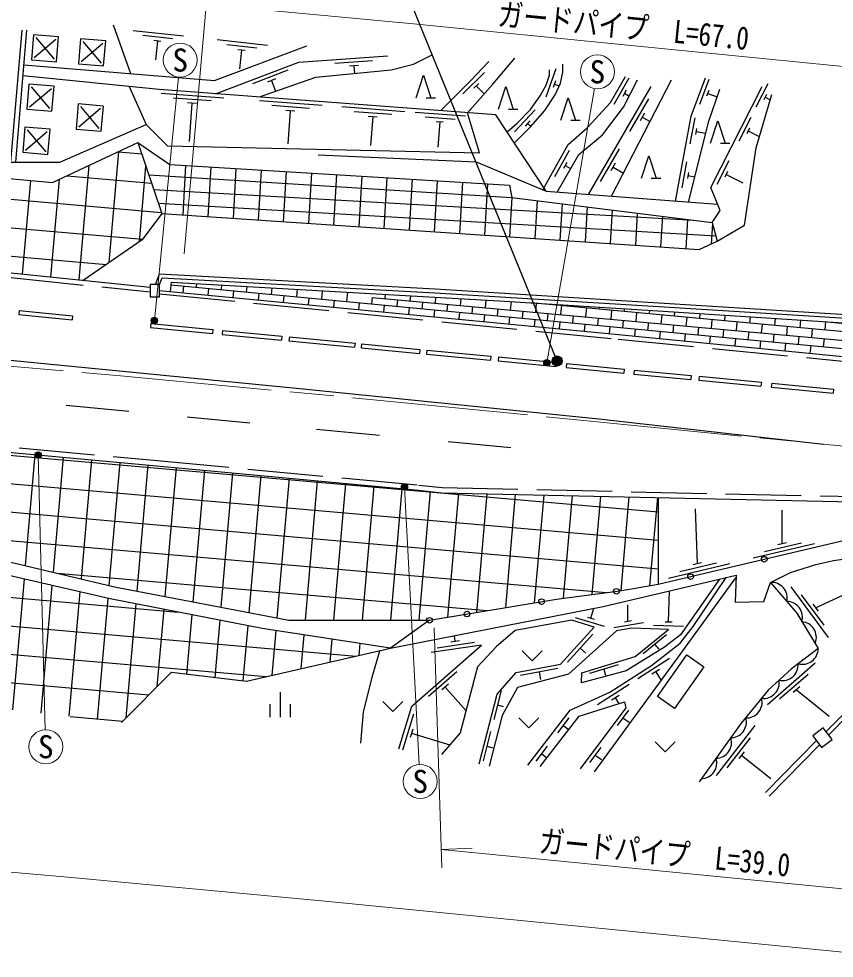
# Model space of a CAD drawing. Units: millimetres at full size, sheet at 1:1000; details may follow other scales. Extents: x 40000 to 680000, y 20000 to 380000.
# Drawn here: x 389472 to 454182, y 244507 to 319096 of the extents above; entities that cross this region are included whole.
import ezdxf
from ezdxf.enums import TextEntityAlignment as Align

# ---------------------------------------------------------------- set-up
doc = ezdxf.new("R2010")
doc.units = ezdxf.units.MM
doc.header["$LTSCALE"] = 1000
doc.linetypes.add('CHAIN', pattern=[18.5, 12, -1.5, 3.5, -1.5])
doc.linetypes.add('DASHED', pattern=[7.5, 6, -1.5])
for name, color, linetype, lineweight in [('M-BGD', 7, 'Continuous', 25), ('M-BMK', 2, 'CHAIN', 13), ('M-STR-HTXT', 7, 'Continuous', 13), ('M-STR-STRC', 7, 'Continuous', 25)]:
    doc.layers.add(name, color=color, linetype=linetype, lineweight=lineweight)
doc.styles.add('ＭＳ ゴシック', font='')
doc.styles.get('ＭＳ ゴシック').set_extended_font_data('MS Gothic')
pattern_1 = [(85, (0, -0), (-2241.438, 196.1), []), (175, (0, -0), (-196.1, -2241.438), [])]

msp = doc.modelspace()

# ---------------------------------------------------------------- hatches: boundary and pattern name
at = {"layer": 'M-BGD'}
h = msp.add_hatch(dxfattribs=at)
h.set_pattern_fill('USER', color=256, style=0, pattern_type=2)
h.set_pattern_definition(pattern_1)
h.paths.add_polyline_path([(399264, 301553), (400812, 303627), (398929, 309265), (392142, 306085), (389023, 306377), (388196, 299312), (388612, 299312), (388612, 298941), (394589, 298327)])
h = msp.add_hatch(dxfattribs=at)
h.set_pattern_fill('USER', color=256, style=0, pattern_type=2)
h.set_pattern_definition(pattern_1)
h.paths.add_polyline_path([(410912, 271355), (422067, 271338), (432142, 273016), (437165, 273675), (440214, 274193), (440210, 281085), (423046, 281462), (421171, 281662), (400131, 283637), (374524, 285971), (348604, 288363), (312271, 291724), (312178, 290991), (311790, 287948), (319621, 281718), (320403, 281096), (350068, 282324), (370806, 280247), (397073, 274006)])
h = msp.add_hatch(dxfattribs=at)
h.set_pattern_fill('USER', color=256, style=0, pattern_type=2)
h.set_pattern_definition(pattern_1)
h.paths.add_polyline_path([(418973, 269114), (408773, 270684), (396722, 273041), (387983, 275063), (370509, 278908), (349335, 280877), (322194, 279941), (322216, 279287), (339721, 271718), (350040, 273002), (371455, 270680), (388848, 264259), (397626, 263224), (401586, 267208), (407546, 266510)])
at = {"layer": 'M-STR-STRC'}
for points in [[(400449, 295263, -1), (400010, 295024, -1)], [(431595, 291912, -1), (431156, 291673, -1)], [(431864, 291708, -1), (432539, 292138, -0.41421), (432416, 291586, -0.41421)], [(391228, 284588, -1), (390789, 284349, -1)], [(420300, 282038, -1), (419861, 281798, -1)]]:
    msp.add_hatch(color=256, dxfattribs=at).paths.add_polyline_path(points)

# ---------------------------------------------------------------- linework, layer by layer
at = {"layer": 'M-BGD'}
for p, q in [((396953, 318620), (398345, 314744)), ((389701, 318190), (388816, 307714)), ((390095, 318189), (389210, 307713)), ((402532, 317710), (398556, 318143)), ((401704, 317498), (399318, 317758)), ((390690, 316016), (392417, 317477)), ((390823, 317610), (392284, 315883)), ((394425, 315704), (396152, 317166)), ((394558, 317299), (396020, 315572)), ((400757, 317300), (400201, 317360)), ((400479, 317330), (400316, 315839)), ((409198, 316983), (405222, 317416)), ((408371, 316771), (405985, 317031)), ((407424, 316573), (406867, 316633)), ((407145, 316603), (406983, 315112)), ((417547, 315769), (414554, 315558)), ((410822, 315005), (408017, 313942)), ((416421, 315389), (415722, 315340)), ((416072, 315364), (416114, 314766)), ((426417, 314833), (424717, 313138)), ((432079, 315131), (431303, 312860)), ((409853, 314317), (409199, 314069)), ((409526, 314193), (409850, 313338)), ((432066, 314164), (431885, 313634)), ((436520, 305012), (441258, 314239)), ((437881, 314370), (436683, 312291)), ((444228, 314265), (443497, 312297)), ((390328, 312103), (392055, 313565)), ((390460, 313697), (391922, 311970)), ((425977, 313971), (425581, 313576)), ((425779, 313773), (426409, 313141)), ((431975, 313899), (432362, 313767)), ((434673, 305153), (439661, 313709)), ((437682, 313423), (437402, 312938)), ((444229, 313406), (444059, 312947)), ((448912, 313942), (447963, 312069)), ((405752, 312797), (400766, 313173)), ((404733, 312573), (401741, 312799)), ((413557, 312209), (408572, 312585)), ((421793, 312825), (422546, 312825)), ((437542, 313181), (437916, 312965)), ((439446, 312744), (437935, 310152)), ((444144, 313177), (444894, 312898)), ((448816, 313088), (448594, 312651)), ((448705, 312870), (449106, 312666)), ((394241, 310526), (395968, 311988)), ((394373, 312120), (395835, 310393)), ((403563, 312361), (402865, 312413)), ((403214, 312387), (402985, 309351)), ((412538, 311985), (409546, 312210)), ((411368, 311772), (410670, 311825)), ((411019, 311798), (410821, 309174)), ((420096, 311715), (415110, 312092)), ((428335, 311928), (429088, 311928)), ((430447, 311866), (428804, 310116)), ((419077, 311492), (416085, 311717)), ((417907, 311279), (417209, 311332)), ((417558, 311305), (417386, 309026)), ((424923, 311351), (420935, 311652)), ((424103, 311112), (421710, 311293)), ((439126, 311599), (438773, 310995)), ((438950, 311297), (439564, 310939)), ((443115, 311242), (442735, 309176)), ((447555, 311265), (446606, 309392)), ((423163, 310882), (422605, 310925)), ((422884, 310904), (422733, 308905)), ((430036, 310990), (429652, 310582)), ((429844, 310786), (430102, 310543)), ((433272, 311034), (434025, 311034)), ((443264, 310396), (443176, 309914)), ((447459, 310411), (447237, 309974)), ((390010, 308677), (391737, 310138)), ((390143, 310271), (391605, 308544)), ((443220, 310155), (443995, 310012)), ((447348, 310193), (448240, 309741)), ((445148, 309223), (445901, 309223)), ((433143, 308649), (431982, 306548)), ((437128, 308769), (435618, 306177)), ((402714, 307450), (402483, 303515)), ((404711, 307329), (404478, 303382)), ((432960, 307698), (432689, 307208)), ((432825, 307453), (433264, 307211)), ((436808, 307624), (436456, 307019)), ((436632, 307322), (437459, 306840)), ((442469, 307730), (442088, 305665)), ((445808, 307817), (444858, 305944)), ((399785, 306702), (428605, 304906)), ((406707, 307208), (406474, 303248)), ((408703, 307087), (408470, 303115)), ((410700, 306965), (410465, 302982)), ((412696, 306844), (412461, 302848)), ((414692, 306723), (414457, 302715)), ((416689, 306602), (416452, 302582)), ((442618, 306884), (442529, 306402)), ((442574, 306643), (443126, 306541)), ((445711, 306964), (445490, 306527)), ((445600, 306745), (446938, 306067)), ((418685, 306481), (418448, 302448)), ((420681, 306360), (420443, 302315)), ((422678, 306239), (422439, 302182)), ((424674, 306118), (424435, 302048)), ((426670, 305997), (426430, 301915)), ((439669, 306430), (440421, 306430)), ((400170, 305550), (443047, 303102)), ((400535, 304457), (444778, 301855)), ((428610, 304906), (428426, 301782)), ((430598, 304657), (430421, 301648)), ((432587, 304409), (432417, 301515)), ((434576, 304160), (434413, 301382)), ((436565, 303912), (436408, 301248)), ((438554, 303663), (438404, 301115)), ((440543, 303414), (440400, 300981)), ((442531, 303166), (442395, 300848)), ((444515, 302821), (444420, 301213)), ((388612, 298941), (399902, 297782)), ((401567, 298197), (401493, 297431)), ((402541, 297881), (402489, 297336)), ((403565, 298082), (403536, 297786)), ((404532, 297691), (404480, 297145)), ((405563, 297968), (405527, 297596)), ((407561, 297853), (407518, 297406)), ((409559, 297739), (409509, 297217)), ((411557, 297624), (411500, 297027)), ((406523, 297501), (406471, 296954)), ((408514, 297311), (408462, 296763)), ((410505, 297122), (410452, 296572)), ((412496, 296932), (412443, 296381)), ((413555, 297509), (413491, 296837)), ((415553, 297395), (415482, 296647)), ((417522, 296970), (417473, 296458)), ((418551, 297223), (418518, 296880)), ((420549, 297108), (420510, 296698)), ((422547, 296993), (422502, 296517)), ((424545, 296879), (424493, 296336)), ((414487, 296742), (414434, 296190)), ((416478, 296552), (416425, 296000)), ((418469, 296363), (418416, 295809)), ((419514, 296789), (419464, 296268)), ((420460, 296173), (420407, 295618)), ((421506, 296608), (421455, 296078)), ((423497, 296426), (423446, 295888)), ((425489, 296245), (425437, 295699)), ((426543, 296764), (426485, 296154)), ((428541, 296644), (428477, 295973)), ((430537, 296505), (430469, 295792)), ((431536, 296454), (431532, 296412)), ((432528, 296319), (432460, 295610)), ((433533, 296327), (433524, 296226)), ((434519, 296133), (434452, 295429)), ((435530, 296200), (435515, 296040)), ((389505, 295923), (389473, 295605)), ((389473, 295605), (393708, 295183)), ((389505, 295923), (393740, 295502)), ((393740, 295502), (393708, 295183)), ((422451, 295983), (422398, 295427)), ((424442, 295793), (424388, 295236)), ((426433, 295604), (426379, 295045)), ((427481, 296064), (427428, 295509)), ((428424, 295414), (428370, 294854)), ((429473, 295882), (429419, 295319)), ((431465, 295701), (431410, 295129)), ((433456, 295520), (433401, 294940)), ((436511, 295947), (436444, 295248)), ((437527, 296074), (437506, 295854)), ((438502, 295761), (438436, 295066)), ((439524, 295947), (439498, 295668)), ((440493, 295575), (440428, 294885)), ((441521, 295820), (441489, 295482)), ((442485, 295389), (442419, 294703)), ((443518, 295692), (443480, 295296)), ((445515, 295565), (445472, 295110)), ((447509, 295437), (447461, 294926)), ((399959, 294902), (399928, 294583)), ((399959, 294902), (404882, 294427)), ((430415, 295224), (430361, 294663)), ((432406, 295034), (432352, 294472)), ((434397, 294845), (434343, 294281)), ((435448, 295338), (435392, 294750)), ((436388, 294655), (436334, 294090)), ((437440, 295157), (437383, 294560)), ((439432, 294975), (439374, 294370)), ((441423, 294794), (441365, 294181)), ((444476, 295203), (444411, 294522)), ((446467, 295018), (446403, 294341)), ((448457, 294835), (448394, 294160)), ((449506, 295310), (449453, 294743)), ((450449, 294652), (450385, 293978)), ((451503, 295182), (451444, 294560)), ((453499, 295055), (453436, 294377)), ((399928, 294583), (404851, 294109)), ((404882, 294427), (404851, 294109)), ((405639, 294354), (405608, 294036)), ((405608, 294036), (410313, 293583)), ((405639, 294354), (410343, 293901)), ((410343, 293901), (410313, 293583)), ((438378, 294465), (438324, 293897)), ((440369, 294275), (440315, 293702)), ((442360, 294086), (442305, 293506)), ((443415, 294613), (443356, 293991)), ((444351, 293896), (444296, 293311)), ((445407, 294431), (445347, 293801)), ((447398, 294250), (447338, 293612)), ((449390, 294069), (449329, 293426)), ((451381, 293888), (451321, 293239)), ((452440, 294469), (452377, 293797)), ((410945, 293843), (410914, 293525)), ((410914, 293525), (416126, 293022)), ((410945, 293843), (416157, 293341)), ((416157, 293341), (416126, 293022)), ((416660, 293292), (416630, 292974)), ((416660, 293292), (421290, 292846)), ((446342, 293706), (446286, 293116)), ((448334, 293519), (448278, 292921)), ((450325, 293332), (450268, 292726)), ((452316, 293146), (452259, 292530)), ((453373, 293706), (453312, 293052)), ((416630, 292974), (421259, 292528)), ((421290, 292846), (421259, 292528)), ((421853, 292792), (421822, 292473)), ((421822, 292473), (426913, 291983)), ((421853, 292792), (426944, 292301)), ((426944, 292301), (426913, 291983)), ((427537, 292244), (427507, 291926)), ((427507, 291926), (432106, 291482)), ((427537, 292244), (432136, 291800)), ((432136, 291800), (432106, 291482)), ((432942, 291723), (432911, 291405)), ((432942, 291723), (437515, 291282)), ((432911, 291405), (437484, 290964)), ((437515, 291282), (437484, 290964)), ((438319, 291205), (438288, 290886)), ((438319, 291205), (442832, 290770)), ((438288, 290886), (442801, 290451)), ((442832, 290770), (442801, 290451)), ((443474, 290708), (443444, 290390)), ((443444, 290390), (448371, 289915)), ((443474, 290708), (448402, 290233)), ((448402, 290233), (448371, 289915)), ((449222, 290154), (449191, 289836)), ((449222, 290154), (454125, 289681)), ((449191, 289836), (454094, 289363)), ((454125, 289681), (454094, 289363)), ((440210, 281085), (440214, 274193)), ((443321, 275853), (443185, 280188)), ((450051, 277445), (450051, 280072)), ((448660, 276808), (451580, 277498)), ((449711, 277365), (450392, 277526)), ((447756, 276286), (452622, 277437)), ((441026, 274694), (445892, 275845)), ((441930, 275216), (444850, 275907)), ((442980, 275773), (443662, 275934)), ((452703, 272335), (458593, 275067)), ((450732, 273986), (453710, 269969)), ((441040, 271215), (441121, 273676)), ((451569, 273362), (453355, 270951)), ((434874, 271507), (435113, 272299)), ((437817, 271270), (437810, 272563)), ((452495, 272616), (452911, 272054)), ((433638, 271568), (435935, 270872)), ((434606, 271588), (435141, 271426)), ((422067, 271338), (418973, 269114)), ((436683, 270775), (439050, 271173)), ((437541, 271223), (438093, 271316)), ((439831, 270954), (442229, 270875)), ((440760, 271224), (441320, 271206)), ((424109, 269669), (424044, 270115)), ((435027, 270241), (433019, 268012)), ((440878, 270188), (439021, 268668)), ((422668, 269156), (425637, 269589)), ((423763, 269619), (424455, 269720)), ((439949, 269428), (440253, 269057)), ((434023, 269127), (434469, 268725)), ((437046, 267802), (434750, 267102)), ((441116, 268305), (438590, 266686)), ((452670, 267922), (448900, 264638)), ((424238, 267251), (421980, 265276)), ((432239, 267504), (429289, 266960)), ((430764, 267232), (430873, 266642)), ((435898, 267452), (436038, 266993)), ((440309, 267432), (439720, 267054)), ((440015, 267243), (440454, 266557)), ((452113, 267039), (449851, 265068)), ((410234, 263637), (410234, 265629)), ((423570, 266268), (423043, 265807)), ((423306, 266038), (424964, 264143)), ((427752, 265775), (427158, 263449)), ((437911, 266251), (435385, 264633)), ((451443, 266057), (450915, 265597)), ((451179, 265827), (453775, 263722)), ((437104, 265378), (436515, 265001)), ((436809, 265190), (437102, 264734)), ((409434, 263637), (409434, 264682)), ((411034, 263637), (411034, 264682)), ((427455, 264612), (427920, 264493)), ((437865, 264196), (436971, 262992)), ((420791, 263894), (419914, 261025)), ((433133, 263589), (432219, 262400)), ((437418, 263594), (437900, 263236)), ((420742, 262706), (420537, 262037)), ((432676, 262994), (433120, 262654)), ((447887, 262971), (444815, 259025)), ((420639, 262372), (423672, 261445)), ((426915, 262500), (426321, 260175)), ((447509, 261997), (445666, 259630)), ((426618, 261337), (427083, 261218)), ((431409, 261344), (430496, 260154)), ((435670, 261241), (434775, 260037)), ((452766, 261780), (448728, 257666)), ((453022, 261440), (449028, 257371)), ((430953, 260749), (431383, 260419)), ((435223, 260639), (435704, 260281)), ((447040, 260906), (446610, 260353)), ((446825, 260630), (449161, 258773))]:
    msp.add_line(p, q, dxfattribs=at)
at = {"layer": 'M-BGD', "linetype": 'DASHED'}
msp.add_line((388612, 298570), (399902, 297411), dxfattribs=at)
at = {"layer": 'M-BGD'}
for points in [[(390474, 315833), (392467, 315667), (392633, 317660), (390640, 317826)], [(394209, 315522), (396202, 315356), (396368, 317349), (394375, 317515)], [(390112, 311920), (392105, 311754), (392271, 313747), (390278, 313913)], [(394025, 310343), (396018, 310177), (396184, 312170), (394191, 312336)], [(389794, 308494), (391787, 308328), (391953, 310321), (389960, 310487)], [(399902, 297032), (400646, 297032), (400646, 297993), (399902, 297993)], [(440163, 265278), (442487, 268595), (443839, 267648), (441515, 264331)], [(452482, 262157), (453176, 261236), (454011, 261865), (453318, 262786)]]:
    msp.add_lwpolyline(points, close=True, dxfattribs=at)
for points in [[(389864, 315451), (404999, 314189), (412321, 316944)], [(405081, 313149), (411692, 315656), (418756, 316156)], [(408566, 312886), (413051, 314465), (419029, 315053), (420804, 315490), (422268, 316229)], [(422952, 311801), (425355, 314198), (426762, 315707)], [(425084, 311640), (427093, 313915), (428838, 315973)], [(428223, 310127), (429008, 310772), (430068, 311901), (430850, 312982), (431318, 313832), (431583, 314608), (431596, 315038)], [(428807, 309241), (430076, 310513), (431211, 311825), (432050, 313060), (432453, 313975), (432640, 314846), (432648, 315505)], [(431333, 305407), (427338, 311470), (400613, 313486), (389791, 314579)], [(421006, 312825), (421589, 314607), (422171, 312825)], [(431070, 305518), (433058, 309116), (434580, 310435), (436428, 312448), (437616, 314512)], [(432185, 305342), (433910, 308328), (435802, 309888), (437466, 312080), (438572, 314259)], [(441592, 304626), (442834, 311372), (443962, 314411)], [(398242, 313725), (399568, 310698), (401283, 309013), (426038, 308454), (425084, 311640)], [(427548, 311928), (428131, 313710), (428713, 311928)], [(442627, 304547), (444237, 310979), (445100, 313499)], [(444487, 302921), (445131, 303861), (444392, 305688), (448466, 313726)], [(332174, 312835), (388696, 307715), (392720, 307699), (399568, 310698)], [(432485, 311034), (433067, 312816), (433650, 311034)], [(444894, 301432), (447059, 302716), (447979, 308858), (449231, 313088)], [(332122, 311622), (340579, 310984), (354644, 309596), (378143, 307397), (392142, 306085), (398929, 309265), (400812, 303627), (399264, 301553), (394589, 298327)], [(444361, 309223), (444943, 311005), (445526, 309223)], [(398929, 309265), (401451, 307526), (428426, 305890), (428605, 304906), (444487, 302921), (444894, 301432)], [(413239, 308286), (425773, 307745), (431333, 305407), (444924, 304372)], [(417522, 296970), (467510, 292419), (469327, 296146), (469319, 300554), (470266, 305046), (471813, 308137)], [(438882, 306430), (439464, 308212), (440046, 306430)], [(401545, 297976), (446705, 293672), (467822, 291693), (469890, 296103), (469898, 300508), (470793, 304880), (472391, 307913)], [(400812, 303627), (443478, 300776), (444894, 301432)], [(468512, 300322), (468525, 296074), (467151, 293116), (445764, 295083), (430131, 296543)], [(400316, 297993), (400630, 298846), (422503, 297649), (440698, 296526), (467042, 294882)], [(400646, 297993), (400842, 298525), (422485, 297340), (440679, 296217), (467023, 294573)], [(401567, 298197), (427589, 296704), (439792, 295930), (457775, 294782), (467007, 294319), (467023, 294573)], [(400646, 297513), (437068, 294020), (468924, 290896)], [(453419, 295060), (466884, 293709), (467007, 294319)], [(306016, 287627), (306441, 289804), (309667, 291965), (348604, 288363), (374524, 285971), (400131, 283637), (421171, 281662), (423046, 281462), (462887, 280587)], [(319621, 281718), (320403, 281096), (350068, 282324), (370806, 280247), (397073, 274006), (410912, 271355), (422067, 271338)], [(418973, 269114), (408773, 270684), (396722, 273041), (387983, 275063), (370509, 278908), (349335, 280877), (322194, 279941), (322216, 279287), (339721, 271718), (350040, 273002), (371455, 270680), (388848, 264259)], [(463038, 280397), (459928, 268424), (457582, 266416), (455094, 264081), (453534, 262499)], [(422067, 271338), (432142, 273016), (437165, 273675), (440214, 274193), (460303, 278945)], [(449124, 274350), (450707, 275143), (452730, 275768), (454137, 276085), (456486, 276437), (459169, 276549), (460922, 276497), (462002, 276409)], [(418973, 269114), (435853, 272445), (446389, 274908), (446310, 272774), (448587, 272840), (449124, 274350)], [(445076, 274601), (441977, 270173), (440726, 269208), (437664, 267321), (434121, 266361), (434153, 267172), (438389, 268462), (441020, 270615), (438112, 270711), (436906, 270508), (433093, 267062), (429051, 266008), (427839, 263791), (426797, 259746)], [(429880, 259845), (433216, 264192), (436373, 265623), (439691, 267748), (441969, 269526), (442985, 270839), (445600, 274724)], [(435168, 259312), (441537, 268041), (446381, 274712)], [(449124, 274350), (451221, 271892), (452910, 269102), (450795, 267493), (448953, 265778), (446811, 263159), (443458, 258503)], [(426011, 259933), (427429, 265480), (428948, 267202), (432471, 267852), (435129, 270803), (433352, 271341), (428858, 270534), (427348, 269242), (425881, 267629), (424508, 262406), (423007, 260680)], [(419635, 261137), (420672, 264529), (426201, 269368), (422190, 268783)], [(397626, 263224), (401586, 267208), (407546, 266510), (418973, 269114)], [(416621, 261584), (416820, 264049), (417517, 266832), (418126, 268921)], [(429407, 268916), (430202, 268120), (430998, 268916)], [(418362, 264892), (419158, 264097), (419953, 264892)], [(430856, 259740), (433955, 263730), (437536, 264872), (437634, 264387), (434028, 259533)], [(429163, 263581), (429958, 262786), (430754, 263581)], [(439974, 261690), (440769, 260894), (441565, 261690)]]:
    msp.add_lwpolyline(points, dxfattribs=at)
at = {"layer": 'M-BGD', "linetype": 'DASHED'}
for points in [[(400646, 297258), (437050, 293653), (468924, 290542)], [(305540, 287348), (306068, 290052), (309558, 292390), (348642, 288775), (374562, 286383), (400169, 284049), (421213, 282073), (423072, 281875), (462887, 281001)], [(463385, 280397), (460227, 268237), (457807, 266166), (455329, 263840), (453738, 262227)]]:
    msp.add_lwpolyline(points, dxfattribs=at)
at = {"layer": 'M-BGD'}
for centre in [(448625, 276183), (442786, 274802), (436903, 273641), (430960, 272819), (422067, 271338), (425042, 271833)]:
    msp.add_circle(centre, 225, dxfattribs=at)
for centre, start, end in [((449202, 273102), 347.33128, 93.59148), ((450414, 271578), 343.39253, 89.65273), ((451517, 269975), 339.35898, 85.61918), ((451660, 269094), 254.12984, 0.39004), ((450072, 267801), 257.86295, 4.12315), ((448578, 266382), 262.7866, 9.0468), ((447211, 264830), 268.19015, 14.45035), ((445964, 263257), 268.72548, 14.98569), ((444789, 261635), 271.10468, 17.36488), ((443620, 260012), 271.10468, 17.36488)]:
    msp.add_arc(centre, 1250, start, end, dxfattribs=at)
at = {"layer": 'M-BMK'}
msp.add_lwpolyline([(381029, 292170), (397547, 290741), (417897, 288826), (434853, 287145), (459398, 284725), (480208, 282628), (488884, 281914), (495597, 281420), (501357, 281270), (509548, 281297), (515805, 281607), (523954, 282327), (530286, 283064)], dxfattribs=at)
at = {"layer": 'M-STR-HTXT'}
for p, q in [((402596, 300421), (404545, 322419)), ((400230, 295144), (402150, 314476)), ((431376, 291792), (435160, 313555)), ((391008, 284469), (391577, 262649)), ((420081, 281918), (421256, 259892)), ((422423, 270743), (423039, 251691)), ((422992, 253149), (425445, 253249))]:
    msp.add_line(p, q, dxfattribs=at)
for points in [[(404352, 320233), (420783, 318687), (437814, 316998), (462373, 314577), (469879, 313821)], [(308239, 259011), (323052, 257619), (345212, 255529), (367699, 253405), (377095, 252360), (393950, 250902), (414050, 249011), (430905, 247340), (455431, 244922), (459546, 244507)], [(422992, 253149), (431398, 252315), (455927, 249897), (457383, 249751)]]:
    msp.add_lwpolyline(points, dxfattribs=at)
for centre in [(402283, 315820), (435391, 314885), (391612, 261300), (421327, 258544)]:
    msp.add_circle(centre, 1350, dxfattribs=at)
at = {"layer": 'M-STR-STRC'}
for p, q in [((432201, 291923), (416169, 331254)), ((393238, 288407), (398216, 287935)), ((402828, 287497), (407806, 287024)), ((413110, 286521), (418088, 286048)), ((423543, 285530), (428521, 285057))]:
    msp.add_line(p, q, dxfattribs=at)
msp.add_lwpolyline([(220125, 300568), (234759, 302158), (245329, 302797), (258079, 303334), (266550, 303332), (279296, 302719), (293217, 301601), (309941, 300042), (325545, 298456), (345868, 296321), (369144, 293912), (387942, 292060), (411516, 289768), (435493, 287333), (453334, 285323)], dxfattribs=at)
for centre, radius in [((400230, 295144), 250), ((431376, 291792), 250), ((432201, 291923), 400), ((391008, 284469), 250), ((420081, 281918), 250)]:
    msp.add_circle(centre, radius, dxfattribs=at)

# ---------------------------------------------------------------- texts
at = {"layer": 'M-STR-HTXT', "style": 'ＭＳ ゴシック', "width": 0.8}
for s, p in [('ガードパイプ\u3000L=67.0 ', (437814, 316998)), ('ガードパイプ\u3000L=39.0 ', (441084, 251361))]:
    msp.add_text(s, height=1833, rotation=354.37, dxfattribs=at).set_placement(p, align=Align.BOTTOM_CENTER)
at = {"layer": 'M-STR-HTXT', "style": 'ＭＳ ゴシック'}
for p in [(402283, 315820), (435391, 314885), (391612, 261300), (421327, 258544)]:
    msp.add_text('S', height=1833, dxfattribs=at).set_placement(p, align=Align.MIDDLE_CENTER)

doc.saveas('drawing.dxf')
